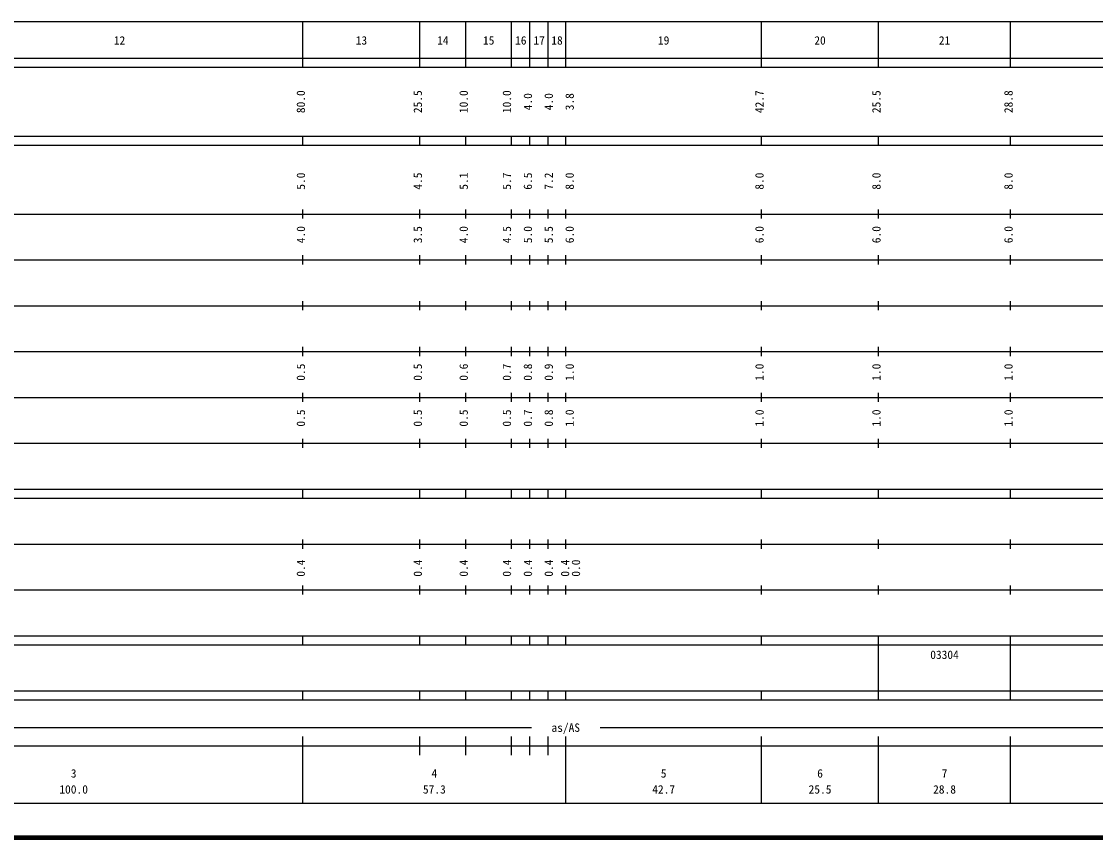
# Model space of a CAD drawing. Units: millimetres on the paper, enlarged 1000 times. Extents: x 40000 to 680000, y 20000 to 380000.
# Drawn here: x 306624 to 540819, y 20000 to 198000 of the extents above; entities that cross this region are included whole.
import ezdxf
from ezdxf.enums import TextEntityAlignment as Align

# ---------------------------------------------------------------- set-up
doc = ezdxf.new("R2010")
doc.units = ezdxf.units.MM
doc.header["$LTSCALE"] = 1000
doc.layers.add('M-TTL', color=2, linetype='Continuous', lineweight=140)
doc.layers.add('M-TTL-BAND', color=7, linetype='Continuous', lineweight=25)
doc.styles.add('ＭＳ ゴシック', font='')
doc.styles.get('ＭＳ ゴシック').set_extended_font_data('MS Gothic')

msp = doc.modelspace()

# ---------------------------------------------------------------- linework, layer by layer
at = {"layer": 'M-TTL'}
msp.add_line((40000, 20000), (680000, 20000), dxfattribs=at)
at = {"layer": 'M-TTL-BAND'}
for p, q in [((68000, 198000), (579000, 198000)), ((368000, 188000), (368000, 198000)), ((393500, 188000), (393500, 198000)), ((403500, 188000), (403500, 198000)), ((413500, 188000), (413500, 198000)), ((417500, 188000), (417500, 198000)), ((421500, 188000), (421500, 198000)), ((425300, 188000), (425300, 198000)), ((468000, 188000), (468000, 198000)), ((493500, 188000), (493500, 198000)), ((522300, 188000), (522300, 198000)), ((40000, 190000), (579000, 190000)), ((40000, 188000), (579000, 188000)), ((40000, 173000), (579000, 173000)), ((40000, 171000), (579000, 171000)), ((368000, 171000), (368000, 173000)), ((393500, 171000), (393500, 173000)), ((403500, 171000), (403500, 173000)), ((413500, 171000), (413500, 173000)), ((417500, 171000), (417500, 173000)), ((421500, 171000), (421500, 173000)), ((425300, 171000), (425300, 173000)), ((468000, 171000), (468000, 173000)), ((493500, 171000), (493500, 173000)), ((522300, 171000), (522300, 173000)), ((368000, 155000), (368000, 157000)), ((393500, 155000), (393500, 157000)), ((403500, 155000), (403500, 157000)), ((413500, 155000), (413500, 157000)), ((417500, 155000), (417500, 157000)), ((421500, 155000), (421500, 157000)), ((425300, 155000), (425300, 157000)), ((468000, 155000), (468000, 157000)), ((493500, 155000), (493500, 157000)), ((522300, 155000), (522300, 157000)), ((40000, 156000), (579000, 156000)), ((46000, 146000), (579000, 146000)), ((368000, 145000), (368000, 147000)), ((393500, 145000), (393500, 147000)), ((403500, 145000), (403500, 147000)), ((413500, 145000), (413500, 147000)), ((417500, 145000), (417500, 147000)), ((421500, 145000), (421500, 147000)), ((425300, 145000), (425300, 147000)), ((468000, 145000), (468000, 147000)), ((493500, 145000), (493500, 147000)), ((522300, 145000), (522300, 147000)), ((52000, 136000), (579000, 136000)), ((368000, 135000), (368000, 137000)), ((393500, 135000), (393500, 137000)), ((403500, 135000), (403500, 137000)), ((413500, 135000), (413500, 137000)), ((417500, 135000), (417500, 137000)), ((421500, 135000), (421500, 137000)), ((425300, 135000), (425300, 137000)), ((468000, 135000), (468000, 137000)), ((493500, 135000), (493500, 137000)), ((522300, 135000), (522300, 137000)), ((368000, 125000), (368000, 127000)), ((393500, 125000), (393500, 127000)), ((403500, 125000), (403500, 127000)), ((413500, 125000), (413500, 127000)), ((417500, 125000), (417500, 127000)), ((421500, 125000), (421500, 127000)), ((425300, 125000), (425300, 127000)), ((468000, 125000), (468000, 127000)), ((493500, 125000), (493500, 127000)), ((522300, 125000), (522300, 127000)), ((46000, 126000), (579000, 126000)), ((52000, 116000), (579000, 116000)), ((368000, 115000), (368000, 117000)), ((393500, 115000), (393500, 117000)), ((403500, 115000), (403500, 117000)), ((413500, 115000), (413500, 117000)), ((417500, 115000), (417500, 117000)), ((421500, 115000), (421500, 117000)), ((425300, 115000), (425300, 117000)), ((468000, 115000), (468000, 117000)), ((493500, 115000), (493500, 117000)), ((522300, 115000), (522300, 117000)), ((46000, 106000), (579000, 106000)), ((368000, 105000), (368000, 107000)), ((393500, 105000), (393500, 107000)), ((403500, 105000), (403500, 107000)), ((413500, 105000), (413500, 107000)), ((417500, 105000), (417500, 107000)), ((421500, 105000), (421500, 107000)), ((425300, 105000), (425300, 107000)), ((468000, 105000), (468000, 107000)), ((493500, 105000), (493500, 107000)), ((522300, 105000), (522300, 107000)), ((40000, 96000), (579000, 96000)), ((40000, 94000), (579000, 94000)), ((368000, 94000), (368000, 96000)), ((393500, 94000), (393500, 96000)), ((403500, 94000), (403500, 96000)), ((413500, 94000), (413500, 96000)), ((417500, 94000), (417500, 96000)), ((421500, 94000), (421500, 96000)), ((425300, 94000), (425300, 96000)), ((468000, 94000), (468000, 96000)), ((493500, 94000), (493500, 96000)), ((522300, 94000), (522300, 96000)), ((368000, 83000), (368000, 85000)), ((393500, 83000), (393500, 85000)), ((403500, 83000), (403500, 85000)), ((413500, 83000), (413500, 85000)), ((417500, 83000), (417500, 85000)), ((421500, 83000), (421500, 85000)), ((425300, 83000), (425300, 85000)), ((468000, 83000), (468000, 85000)), ((493500, 83000), (493500, 85000)), ((522300, 83000), (522300, 85000)), ((49000, 84000), (579000, 84000)), ((368000, 73000), (368000, 75000)), ((393500, 73000), (393500, 75000)), ((403500, 73000), (403500, 75000)), ((413500, 73000), (413500, 75000)), ((417500, 73000), (417500, 75000)), ((421500, 73000), (421500, 75000)), ((425300, 73000), (425300, 75000)), ((468000, 73000), (468000, 75000)), ((493500, 73000), (493500, 75000)), ((522300, 73000), (522300, 75000)), ((40000, 74000), (579000, 74000)), ((40000, 64000), (579000, 64000)), ((368000, 62000), (368000, 64000)), ((393500, 62000), (393500, 64000)), ((403500, 62000), (403500, 64000)), ((413500, 62000), (413500, 64000)), ((417500, 62000), (417500, 64000)), ((421500, 62000), (421500, 64000)), ((425300, 62000), (425300, 64000)), ((468000, 62000), (468000, 64000)), ((493500, 62000), (493500, 64000)), ((522300, 62000), (522300, 64000)), ((40000, 62000), (579000, 62000)), ((493500, 52000), (493500, 62000)), ((522300, 52000), (522300, 62000)), ((40000, 52000), (579000, 52000)), ((368000, 50000), (368000, 52000)), ((393500, 50000), (393500, 52000)), ((403500, 50000), (403500, 52000)), ((413500, 50000), (413500, 52000)), ((417500, 50000), (417500, 52000)), ((421500, 50000), (421500, 52000)), ((425300, 50000), (425300, 52000)), ((468000, 50000), (468000, 52000)), ((493500, 50000), (493500, 52000)), ((522300, 50000), (522300, 52000)), ((40000, 50000), (579000, 50000)), ((71000, 44000), (417800, 44000)), ((432800, 44000), (565000, 44000)), ((40000, 40000), (579000, 40000)), ((368000, 27500), (368000, 42000)), ((393500, 38000), (393500, 42000)), ((403500, 38000), (403500, 42000)), ((413500, 38000), (413500, 42000)), ((417500, 38000), (417500, 42000)), ((421500, 38000), (421500, 42000)), ((425300, 27500), (425300, 42000)), ((468000, 27500), (468000, 42000)), ((493500, 27500), (493500, 42000)), ((522300, 27500), (522300, 42000)), ((68000, 27500), (579000, 27500))]:
    msp.add_line(p, q, dxfattribs=at)

# ---------------------------------------------------------------- texts
at = {"layer": 'M-TTL-BAND', "style": 'ＭＳ ゴシック'}
for s, p in [('12', (328000, 192405)), ('13', (380750, 192405)), ('14', (398500, 192405)), ('15', (408500, 192405)), ('16', (415500, 192405)), ('17', (419500, 192405)), ('18', (423400, 192405)), ('19', (446650, 192405)), ('20', (480750, 192405)), ('21', (507900, 192405)), ('as/AS', (425300, 42500)), ('3', (318000, 32523)), ('4', (396650, 32523)), ('5', (446650, 32523)), ('6', (480750, 32523)), ('7', (507900, 32523)), ('100.0', (318000, 29033)), ('57.3', (396650, 29033)), ('42.7', (446650, 29033)), ('25.5', (480750, 29033)), ('28.8', (507900, 29033))]:
    msp.add_text(s, height=1833, dxfattribs=at).set_placement(p, align=Align.BOTTOM_CENTER)
for s, p in [('80.0', (369000, 180500)), ('25.5', (394500, 180500)), ('10.0', (404500, 180500)), ('10.0', (413925, 180500)), ('42.7', (469000, 180500)), ('25.5', (494500, 180500)), ('28.8', (523300, 180500)), ('4.0', (418500, 180500)), ('4.0', (423051, 180500)), ('3.8', (427609, 180500)), ('5.0', (369000, 163174)), ('4.5', (394500, 163174)), ('5.1', (404500, 163174)), ('5.7', (413925, 163174)), ('6.5', (418500, 163174)), ('7.2', (423051, 163174)), ('8.0', (427609, 163174)), ('8.0', (469000, 163174)), ('8.0', (494500, 163174)), ('8.0', (523300, 163174)), ('4.0', (369000, 151500)), ('3.5', (394500, 151500)), ('4.0', (404500, 151500)), ('4.5', (413925, 151500)), ('5.0', (418500, 151500)), ('5.5', (423051, 151500)), ('6.0', (427609, 151500)), ('6.0', (469000, 151500)), ('6.0', (494500, 151500)), ('6.0', (523300, 151500)), ('0.5', (369000, 121500)), ('0.5', (394500, 121500)), ('0.6', (404500, 121500)), ('0.7', (413925, 121500)), ('0.8', (418500, 121500)), ('0.9', (423051, 121500)), ('1.0', (427609, 121500)), ('1.0', (469000, 121500)), ('1.0', (494500, 121500)), ('1.0', (523300, 121500)), ('0.5', (369000, 111500)), ('0.5', (394500, 111500)), ('0.5', (404500, 111500)), ('0.5', (413925, 111500)), ('0.7', (418500, 111500)), ('0.8', (423051, 111500)), ('1.0', (427609, 111500)), ('1.0', (469000, 111500)), ('1.0', (494500, 111500)), ('1.0', (523300, 111500)), ('0.4', (369000, 78764)), ('0.4', (394500, 78764)), ('0.4', (404500, 78764)), ('0.4', (413925, 78764)), ('0.4', (418500, 78764)), ('0.4', (423051, 78764)), ('0.4', (426609, 78764)), ('0.0', (428979, 78764))]:
    msp.add_text(s, height=1833, rotation=90, dxfattribs=at).set_placement(p, align=Align.BOTTOM_CENTER)
msp.add_text('03304', height=1833, dxfattribs=at).set_placement((504775, 58405), align=Align.BOTTOM_LEFT)

doc.saveas('drawing.dxf')
